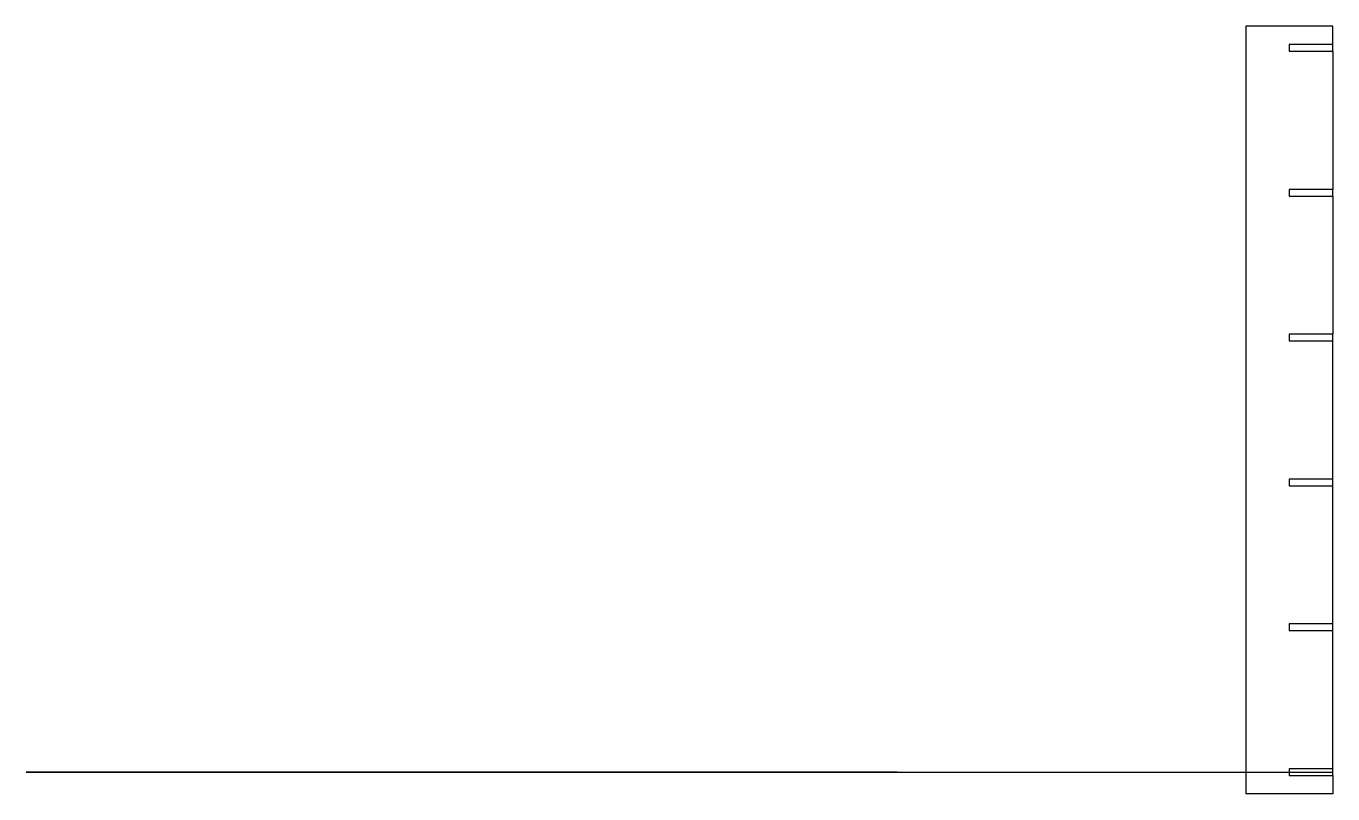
# Model space of a CAD drawing. Header units: centimetres. Extents: x -10 to 20, y -0.5 to 17.1.
import ezdxf

# ---------------------------------------------------------------- set-up
doc = ezdxf.new("R2010")
doc.units = ezdxf.units.CM
doc.header["$MEASUREMENT"] = 0
doc.layers.add('led_matrix_cylinder v3_Sketch3', color=7, linetype='Continuous')
doc.layers.add('led_matrix_cylinder v3_Sketch4', color=7, linetype='Continuous')

msp = doc.modelspace()

# ---------------------------------------------------------------- linework, layer by layer
at = {"layer": 'led_matrix_cylinder v3_Sketch3'}
for p, q in [((-9, 0, 0.075), (-7.95, 0, 0.075)), ((-9, 0), (-9, 0, 0.075)), ((-9, 0), (-9, 0, -0.075)), ((-9, 0, -0.075), (-7.95, 0, -0.075)), ((-8.583, 0, -2.71), (-7.584, 0, -2.385)), ((-8.56, 0, -2.781), (-8.583, 0, -2.71)), ((-8.56, 0, 2.781), (-8.583, 0, 2.71)), ((-8.583, 0, 2.71), (-7.584, 0, 2.385)), ((-8.56, 0, -2.781), (-8.536, 0, -2.852)), ((-8.56, 0, 2.781), (-8.536, 0, 2.852)), ((-8.536, 0, -2.852), (-7.538, 0, -2.528)), ((-8.536, 0, 2.852), (-7.538, 0, 2.528)), ((-7.325, 0, -5.229), (-6.476, 0, -4.612)), ((-7.281, 0, -5.29), (-7.325, 0, -5.229)), ((-7.281, 0, 5.29), (-7.325, 0, 5.229)), ((-7.325, 0, 5.229), (-6.476, 0, 4.612)), ((-7.281, 0, -5.29), (-7.237, 0, -5.351)), ((-7.281, 0, 5.29), (-7.237, 0, 5.351)), ((-7.237, 0, -5.351), (-6.388, 0, -4.734)), ((-7.237, 0, 5.351), (-6.388, 0, 4.734)), ((-5.351, 0, -7.237), (-4.734, 0, -6.388)), ((-5.29, 0, -7.281), (-5.351, 0, -7.237)), ((-5.29, 0, 7.281), (-5.351, 0, 7.237)), ((-5.351, 0, 7.237), (-4.734, 0, 6.388)), ((-5.29, 0, -7.281), (-5.229, 0, -7.325)), ((-5.29, 0, 7.281), (-5.229, 0, 7.325)), ((-5.229, 0, -7.325), (-4.612, 0, -6.476)), ((-5.229, 0, 7.325), (-4.612, 0, 6.476)), ((-2.852, 0, -8.536), (-2.528, 0, -7.538)), ((-2.781, 0, -8.56), (-2.852, 0, -8.536)), ((-2.781, 0, 8.56), (-2.852, 0, 8.536)), ((-2.852, 0, 8.536), (-2.528, 0, 7.538)), ((-2.781, 0, -8.56), (-2.71, 0, -8.583)), ((-2.781, 0, 8.56), (-2.71, 0, 8.583)), ((-2.71, 0, -8.583), (-2.385, 0, -7.584)), ((-2.71, 0, 8.583), (-2.385, 0, 7.584)), ((0, 0, -9), (-0.075, 0, -9)), ((-0.075, 0, -9), (-0.075, 0, -7.95)), ((0, 0, 9), (-0.075, 0, 9)), ((-0.075, 0, 9), (-0.075, 0, 7.95)), ((0, 0, -9), (0.075, 0, -9)), ((0, 0, 9), (0.075, 0, 9)), ((0.075, 0, -9), (0.075, 0, -7.95)), ((0.075, 0, 9), (0.075, 0, 7.95)), ((2.71, 0, 8.583), (2.385, 0, 7.584)), ((2.71, 0, -8.583), (2.385, 0, -7.584)), ((2.852, 0, 8.536), (2.528, 0, 7.538)), ((2.852, 0, -8.536), (2.528, 0, -7.538)), ((2.781, 0, 8.56), (2.71, 0, 8.583)), ((2.781, 0, -8.56), (2.71, 0, -8.583)), ((2.781, 0, 8.56), (2.852, 0, 8.536)), ((2.781, 0, -8.56), (2.852, 0, -8.536)), ((5.229, 0, 7.325), (4.612, 0, 6.476)), ((5.229, 0, -7.325), (4.612, 0, -6.476)), ((5.351, 0, 7.237), (4.734, 0, 6.388)), ((5.351, 0, -7.237), (4.734, 0, -6.388)), ((5.29, 0, 7.281), (5.229, 0, 7.325)), ((5.29, 0, -7.281), (5.229, 0, -7.325)), ((5.29, 0, 7.281), (5.351, 0, 7.237)), ((5.29, 0, -7.281), (5.351, 0, -7.237)), ((7.237, 0, 5.351), (6.388, 0, 4.734)), ((7.237, 0, -5.351), (6.388, 0, -4.734)), ((7.325, 0, 5.229), (6.476, 0, 4.612)), ((7.325, 0, -5.229), (6.476, 0, -4.612)), ((7.281, 0, 5.29), (7.237, 0, 5.351)), ((7.281, 0, -5.29), (7.237, 0, -5.351)), ((7.281, 0, 5.29), (7.325, 0, 5.229)), ((7.281, 0, -5.29), (7.325, 0, -5.229)), ((8.536, 0, 2.852), (7.538, 0, 2.528)), ((8.536, 0, -2.852), (7.538, 0, -2.528)), ((8.583, 0, 2.71), (7.584, 0, 2.385)), ((8.583, 0, -2.71), (7.584, 0, -2.385)), ((9, 0, -0.075), (7.95, 0, -0.075)), ((9, 0, 0.075), (7.95, 0, 0.075)), ((8.56, 0, 2.781), (8.536, 0, 2.852)), ((8.56, 0, -2.781), (8.536, 0, -2.852)), ((8.56, 0, 2.781), (8.583, 0, 2.71)), ((8.56, 0, -2.781), (8.583, 0, -2.71)), ((9, 0), (9, 0, -0.075)), ((9, 0), (9, 0, 0.075))]:
    msp.add_line(p, q, dxfattribs=at)
at = {"layer": 'led_matrix_cylinder v3_Sketch3', "extrusion": (0, 1, 0)}
for radius in [10, 8]:
    msp.add_circle((0, 0), radius, dxfattribs=at)
at = {"layer": 'led_matrix_cylinder v3_Sketch3'}
msp.add_point((0, 0), dxfattribs=at)
at = {"layer": 'led_matrix_cylinder v3_Sketch4'}
for p, q in [((20, 17.125), (18, 17.125)), ((18, 17.125), (18, -0.5)), ((20, 16.7), (20, 17.125)), ((20, 16.7), (19, 16.7)), ((19, 16.7), (19, 16.625)), ((19, 16.625), (19, 16.55)), ((19, 16.55), (20, 16.55)), ((20, 16.625), (20, 16.7)), ((20, 16.55), (20, 16.625)), ((20, 16.55), (20, 13.375)), ((20, 13.375), (19, 13.375)), ((19, 13.375), (19, 13.3)), ((19, 13.3), (19, 13.225)), ((19, 13.225), (20, 13.225)), ((20, 13.3), (20, 13.375)), ((20, 13.225), (20, 13.3)), ((20, 13.225), (20, 10.05)), ((20, 10.05), (19, 10.05)), ((19, 10.05), (19, 9.975)), ((19, 9.975), (19, 9.9)), ((20, 9.975), (20, 10.05)), ((20, 9.9), (20, 9.975)), ((19, 9.9), (20, 9.9)), ((20, 6.725), (20, 9.9)), ((20, 6.725), (19, 6.725)), ((19, 6.725), (19, 6.65)), ((19, 6.65), (19, 6.575)), ((20, 6.65), (20, 6.725)), ((20, 6.575), (20, 6.65)), ((19, 6.575), (20, 6.575)), ((20, 3.4), (20, 6.575)), ((20, 3.4), (19, 3.4)), ((19, 3.4), (19, 3.325)), ((19, 3.325), (19, 3.25)), ((20, 3.325), (20, 3.4)), ((20, 3.25), (20, 3.325)), ((19, 3.25), (20, 3.25)), ((20, 0.075), (20, 3.25)), ((0, 0), (20, 0)), ((20, 0.075), (19, 0.075)), ((19, 0.075), (19, 0)), ((19, 0), (19, -0.075)), ((20, 0), (20, 0.075)), ((20, -0.075), (20, 0)), ((19, -0.075), (20, -0.075)), ((20, -0.075), (20, -0.5)), ((20, -0.5), (18, -0.5))]:
    msp.add_line(p, q, dxfattribs=at)
msp.add_point((0, 0), dxfattribs=at)

doc.saveas('drawing.dxf')
